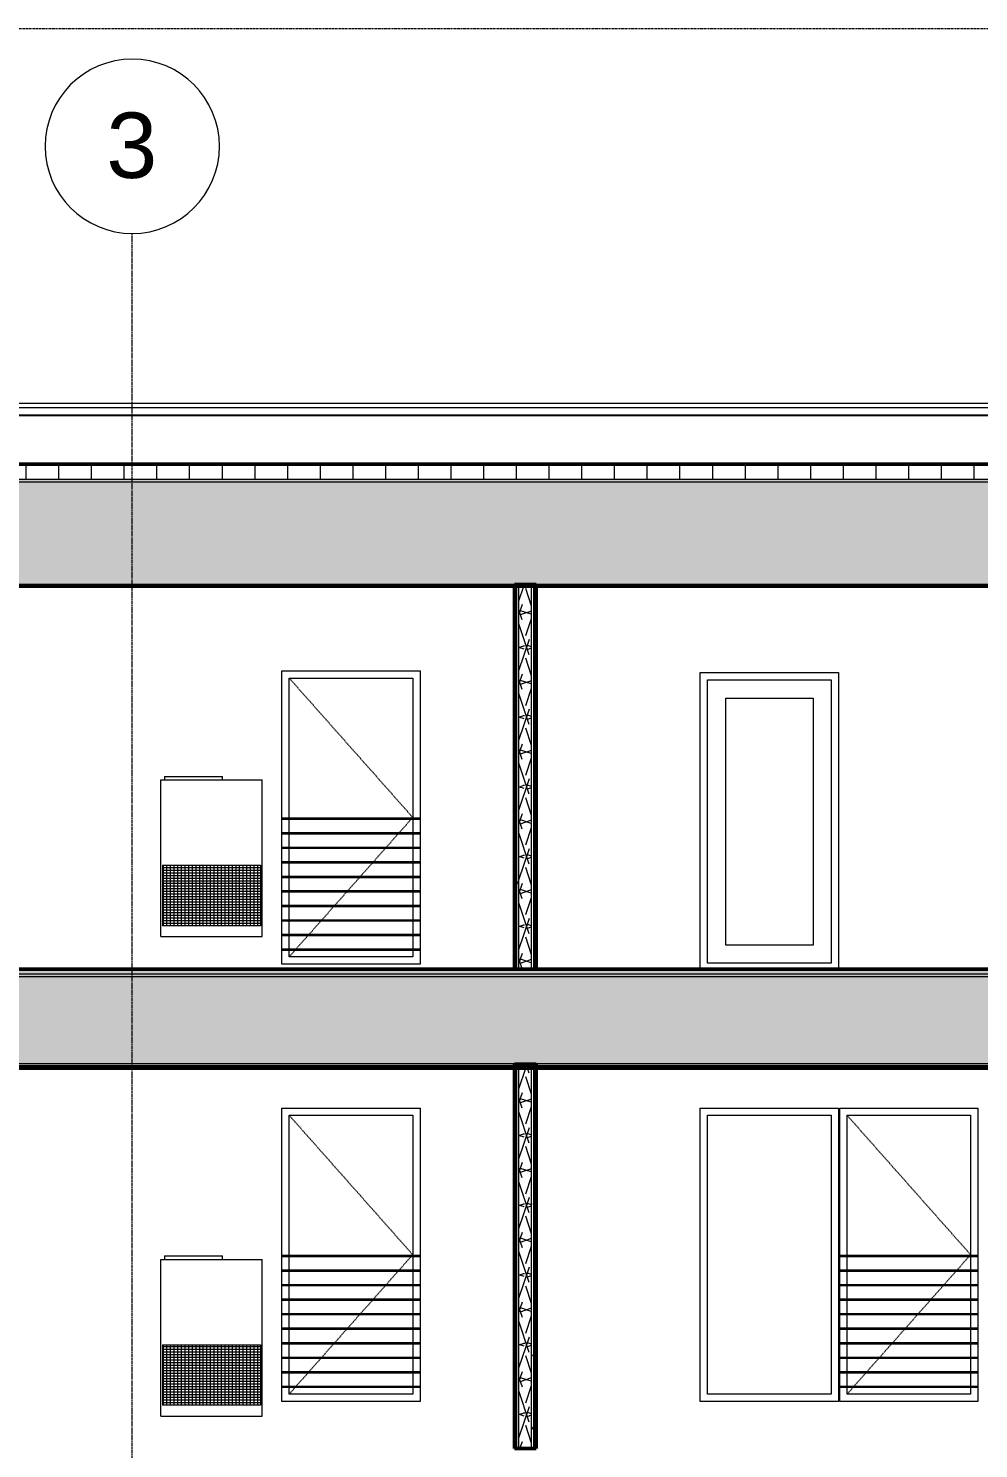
# Model space of a CAD drawing. Header units: inches. Extents: x 9661 to 16493, y -360 to 681.
# Drawn here: x 13758.8 to 14020.4, y 136 to 527 of the extents above; entities that cross this region are included whole.
import ezdxf

# ---------------------------------------------------------------- set-up
doc = ezdxf.new("R2010")
doc.units = ezdxf.units.IN
doc.header["$MEASUREMENT"] = 0
for name, pattern in [('Aligning Line 1_8_', [0.25, 0.125, -0.125]), ('Dash', [0.25, 0.125, -0.125]), ('Grid Line 1_2_', [0.875, 0.5, -0.125, 0.125, -0.125])]:
    doc.linetypes.add(name, pattern=pattern)
for name, color, linetype, lineweight in [('0-4', 90, 'Continuous', 5), ('A-FLOR-4', 8, 'Continuous', 5), ('A-FLOR-5', 251, 'Continuous', 5), ('A-FLOR-9', 192, 'Continuous', 50), ('A-FLOR-LEVL-1', 51, 'Grid Line 1_2_', 9), ('A-FLOR-MCUT', 51, 'Continuous', 13), ('A-FLOR-PATT-2', 8, 'Continuous', 9), ('A-GENM-1', 135, 'Continuous', 9), ('A-GLAZ-1', 55, 'Continuous', 13), ('A-GLAZ-HDLN', 1, 'Dash', 13), ('A-ROOF', 132, 'Continuous', 13), ('A-ROOF-1', 55, 'Continuous', 13), ('A-ROOF-2', 132, 'Continuous', 50), ('A-ROOF-PATT-1', 132, 'Continuous', 9), ('A-WALL-1', 10, 'Continuous', 13), ('A-WALL-2', 55, 'Continuous', 13), ('A-WALL-PATT-1', 7, 'Continuous', 9), ('A-WALL-PATT-2', 53, 'Continuous', 9), ('G-ANNO-SYMB', 111, 'Aligning Line 1_8_', 9), ('I-WALL-2', 250, 'Continuous', 50), ('S-GRID-1', 1, 'Grid Line 1_2_', 9), ('S-GRID-IDEN', 1, 'Continuous', 9)]:
    doc.layers.add(name, color=color, linetype=linetype, lineweight=lineweight)
doc.styles.add('Arial_1', font='arial.ttf', dxfattribs={"height": 18})
pattern_1 = [(0, (3257.106, 59.024), (30.72, 7.68), [1.267, -21.773, 1.267, -21.773, -122.88]), (0, (3257.106, 59.024), (30.72, 7.68), [-46.08, 1.267, -44.813, 1.267, -21.773, -53.76]), (0, (3257.106, 59.024), (30.72, 7.68), [-115.2, 1.267, -14.093, 1.267, -37.133]), (120, (3268.626, 62.864), (-22.01108, 22.7643), [1.267, -21.773, 1.267, -21.773, -122.88]), (120, (3268.626, 62.864), (-22.01108, 22.7643), [-46.08, 1.267, -44.813, 1.267, -21.773, -53.76]), (120, (3268.626, 62.864), (-22.01108, 22.7643), [-115.2, 1.267, -14.093, 1.267, -37.133]), (240, (3272.466, 78.224), (-8.70892, -30.4443), [1.267, -21.773, 1.267, -21.773, -122.88]), (240, (3272.466, 78.224), (-8.70892, -30.4443), [-46.08, 1.267, -44.813, 1.267, -21.773, -53.76]), (240, (3272.466, 78.224), (-8.70892, -30.4443), [-115.2, 1.267, -14.093, 1.267, -37.133])]
pattern_2 = [(161.57, (3257.586, 59.504), (-3.8399538, -1.54e-05), [0, -27.322, 3.034, 0]), (18.43, (3256.626, 59.504), (-3.8399538, 1.54e-05), [0, -27.322, 3.034, 0]), (108.43, (3257.586, 59.504), (1.919622, -9.6005246), [9.106, -21.25]), (71.57, (3256.626, 59.504), (1.919622, 9.6005246), [9.106, -21.25])]
pattern_3 = [(0, (14217.158, 59.024), (30.72, 7.68), [1.267, -21.773, 1.267, -21.773, -122.88]), (0, (14217.158, 59.024), (30.72, 7.68), [-46.08, 1.267, -44.813, 1.267, -21.773, -53.76]), (0, (14217.158, 59.024), (30.72, 7.68), [-115.2, 1.267, -14.093, 1.267, -37.133]), (120, (14228.678, 62.864), (-22.011075, 22.7643), [1.267, -21.773, 1.267, -21.773, -122.88]), (120, (14228.678, 62.864), (-22.011075, 22.7643), [-46.08, 1.267, -44.813, 1.267, -21.773, -53.76]), (120, (14228.678, 62.864), (-22.011075, 22.7643), [-115.2, 1.267, -14.093, 1.267, -37.133]), (240, (14232.518, 78.224), (-8.708925, -30.4443), [1.267, -21.773, 1.267, -21.773, -122.88]), (240, (14232.518, 78.224), (-8.708925, -30.4443), [-46.08, 1.267, -44.813, 1.267, -21.773, -53.76]), (240, (14232.518, 78.224), (-8.708925, -30.4443), [-115.2, 1.267, -14.093, 1.267, -37.133])]
pattern_4 = [(0, (14217.158, 59.024), (0, 4.798), []), (315, (14217.1578, 59.024), (4.798427, 0), [6.786, -6.786]), (45, (14217.1578, 59.024), (4.798427, 0), [6.786, -6.786])]
pattern_5 = [(161.57, (14217.6378, 59.504), (-3.8399538, -1.54e-05), [0, -27.322, 3.034, 0]), (18.43, (14216.6778, 59.504), (-3.8399538, 1.54e-05), [0, -27.322, 3.034, 0]), (108.43, (14217.6378, 59.504), (1.919622, -9.6005246), [9.106, -21.25]), (71.57, (14216.6778, 59.504), (1.919622, 9.6005246), [9.106, -21.25])]

# ---------------------------------------------------------------- blocks, each defined once
blk = doc.blocks.new('CTR - 1st Phase - Common Walls_rvt-2-BUILDING SECTION - NORTH_SOUTH - LOOKING WEST')
at = {"layer": 'A-WALL-PATT-1'}
h = blk.add_hatch(dxfattribs=at)
h.set_pattern_fill('FP_47', color=256, style=0, pattern_type=2)
h.set_pattern_definition(pattern_1)
h.paths.add_polyline_path([(2932.52, 268), (2933.15, 268), (2933.15, 373.37), (2932.52, 373.37), (2932.52, 268.61)], flags=0)
h = blk.add_hatch(dxfattribs=at)
h.set_pattern_fill('FP_47', color=256, style=0, pattern_type=2)
h.set_pattern_definition(pattern_1)
h.paths.add_polyline_path([(2933.77, 268), (2933.77, 373.37), (2933.15, 373.37), (2933.15, 268)], flags=0)
h = blk.add_hatch(dxfattribs=at)
h.set_pattern_fill('FP_47', color=256, style=0, pattern_type=2)
h.set_pattern_definition(pattern_1)
h.paths.add_polyline_path([(2933.15, 136), (2933.15, 240.75), (2932.52, 240.75), (2932.52, 136)], flags=0)
h = blk.add_hatch(dxfattribs=at)
h.set_pattern_fill('FP_47', color=256, style=0, pattern_type=2)
h.set_pattern_definition(pattern_1)
h.paths.add_polyline_path([(2933.77, 136), (2933.77, 240.75), (2933.15, 240.75), (2933.15, 136)], flags=0)
h = blk.add_hatch(dxfattribs=at)
h.set_pattern_fill('FP_47', color=256, style=0, pattern_type=2)
h.set_pattern_definition(pattern_1)
h.paths.add_polyline_path([(2937.9, 136), (2937.9, 240.75), (2937.27, 240.75), (2937.27, 136)], flags=0)
h = blk.add_hatch(dxfattribs=at)
h.set_pattern_fill('FP_47', color=256, style=0, pattern_type=2)
h.set_pattern_definition(pattern_1)
h.paths.add_polyline_path([(2938.52, 136), (2938.52, 240.75), (2937.9, 240.75), (2937.9, 136)], flags=0)
at = {"layer": 'A-WALL-PATT-2'}
h = blk.add_hatch(dxfattribs=at)
h.set_pattern_fill('FP_50', color=256, style=0, pattern_type=2)
h.set_pattern_definition(pattern_2)
h.paths.add_polyline_path([(2937.27, 268), (2937.27, 373.37), (2933.77, 373.37), (2933.77, 268)], flags=0)
h = blk.add_hatch(dxfattribs=at)
h.set_pattern_fill('FP_50', color=256, style=0, pattern_type=2)
h.set_pattern_definition(pattern_2)
h.paths.add_polyline_path([(2937.27, 136), (2937.27, 240.75), (2933.77, 240.75), (2933.77, 136)], flags=0)
at = {"layer": 'A-WALL-1'}
for p, q in [((2933.15, 268), (2933.15, 373.87)), ((2933.77, 268), (2933.77, 373.87)), ((2937.27, 268), (2937.27, 373.87)), ((2937.9, 268), (2937.9, 373.87)), ((2933.15, 136), (2933.15, 241.87)), ((2933.77, 136), (2933.77, 241.87)), ((2937.27, 136), (2937.27, 241.87)), ((2937.9, 136), (2937.9, 241.87))]:
    blk.add_line(p, q, dxfattribs=at)
at = {"layer": 'I-WALL-2'}
for p, q in [((2932.52, 373.87), (2932.52, 268)), ((2938.52, 373.87), (2932.52, 373.87)), ((2938.52, 268), (2938.52, 373.87)), ((2932.52, 268), (2938.52, 268)), ((2932.52, 241.87), (2932.52, 136)), ((2938.52, 241.87), (2932.52, 241.87)), ((2938.52, 136), (2938.52, 241.87)), ((2932.52, 136), (2938.52, 136))]:
    blk.add_line(p, q, dxfattribs=at)
blk = doc.blocks.new('Basic Wall _ EXT - FIBER CEMENT - SMALL - ___-2145937-BUILDING SECTION - NORTH_SOUTH - LOOKING WEST')
at = {"layer": 'A-WALL-2'}
for p, q in [((3867.29, 423.66), (2061.36, 423.66)), ((2076.8, 422.6), (3851.85, 422.6)), ((2077.21, 420.42), (3851.44, 420.42)), ((2077.53, 420.57), (3851.11, 420.57))]:
    blk.add_line(p, q, dxfattribs=at)
blk = doc.blocks.new('_THE_ WINDOW _ DOOR - Window - 3rd Floor-2480477-BUILDING SECTION - NORTH_SOUTH - LOOKING WEST')
at = {"layer": 'A-GLAZ-1'}
for p, q in [((2409.71, 348.12), (2443.74, 348.12)), ((2409.71, 309.5), (2409.71, 348.12)), ((2443.74, 348.12), (2443.74, 309.5)), ((2445.74, 309.5), (2407.71, 309.5)), ((2407.71, 309.25), (2445.74, 309.25)), ((2409.71, 305.5), (2409.71, 309.24)), ((2443.74, 309.24), (2443.74, 305.5)), ((2445.74, 305.5), (2407.71, 305.5)), ((2407.71, 305.25), (2445.74, 305.25)), ((2409.71, 301.5), (2409.71, 305.25)), ((2443.74, 305.25), (2443.74, 301.5)), ((2445.74, 301.5), (2407.71, 301.5)), ((2407.71, 301.25), (2445.74, 301.25)), ((2409.71, 297.5), (2409.71, 301.25)), ((2443.74, 301.25), (2443.74, 297.5)), ((2445.74, 297.5), (2407.71, 297.5)), ((2407.71, 297.25), (2445.74, 297.25)), ((2409.71, 293.5), (2409.71, 297.25)), ((2443.74, 297.25), (2443.74, 293.5)), ((2445.74, 293.5), (2407.71, 293.5)), ((2407.71, 293.25), (2445.74, 293.25)), ((2409.71, 289.5), (2409.71, 293.25)), ((2443.74, 293.25), (2443.74, 289.5)), ((2445.74, 289.5), (2407.71, 289.5)), ((2407.71, 289.25), (2445.74, 289.25)), ((2445.74, 285.5), (2407.71, 285.5)), ((2409.71, 285.5), (2409.71, 289.25)), ((2443.74, 289.25), (2443.74, 285.5)), ((2407.71, 285.25), (2445.74, 285.25)), ((2445.74, 281.5), (2407.71, 281.5)), ((2409.71, 281.5), (2409.71, 285.25)), ((2443.74, 285.25), (2443.74, 281.5)), ((2407.71, 281.25), (2445.74, 281.25)), ((2409.71, 277.5), (2409.71, 281.25)), ((2443.74, 281.25), (2443.74, 277.5)), ((2445.74, 277.5), (2407.71, 277.5)), ((2407.71, 277.25), (2445.74, 277.25)), ((2409.71, 273.5), (2409.71, 277.25)), ((2443.74, 277.25), (2443.74, 273.5)), ((2445.74, 273.5), (2407.71, 273.5)), ((2407.71, 273.25), (2445.74, 273.25)), ((2409.71, 271.37), (2409.71, 273.25)), ((2443.74, 271.37), (2409.71, 271.37)), ((2443.74, 273.25), (2443.74, 271.37))]:
    blk.add_line(p, q, dxfattribs=at)
at = {"layer": 'A-GLAZ-HDLN'}
for p, q in [((2443.74, 309.75), (2409.71, 348.12)), ((2409.71, 271.37), (2443.74, 309.75))]:
    blk.add_line(p, q, dxfattribs=at)
blk = doc.blocks.new('_THE_ WINDOW _ DOOR - Window - 2nd Floor-2480478-BUILDING SECTION - NORTH_SOUTH - LOOKING WEST')
at = {"layer": 'A-GLAZ-1'}
for p, q in [((2409.34, 227.75), (2443.36, 227.75)), ((2409.34, 189.12), (2409.34, 227.75)), ((2443.36, 227.75), (2443.36, 189.12)), ((2445.36, 189.12), (2407.34, 189.12)), ((2407.34, 188.87), (2445.36, 188.87)), ((2409.34, 185.12), (2409.34, 188.88)), ((2443.36, 188.88), (2443.36, 185.12)), ((2445.36, 185.12), (2407.34, 185.12)), ((2407.34, 184.87), (2445.36, 184.87)), ((2409.34, 181.12), (2409.34, 184.88)), ((2443.36, 184.88), (2443.36, 181.12)), ((2445.36, 181.12), (2407.34, 181.12)), ((2407.34, 180.87), (2445.36, 180.87)), ((2409.34, 177.12), (2409.34, 180.88)), ((2443.36, 180.88), (2443.36, 177.12)), ((2445.36, 177.12), (2407.34, 177.12)), ((2407.34, 176.87), (2445.36, 176.87)), ((2409.34, 173.12), (2409.34, 176.88)), ((2443.36, 176.88), (2443.36, 173.12)), ((2445.36, 173.12), (2407.34, 173.12)), ((2407.34, 172.87), (2445.36, 172.87)), ((2409.34, 169.12), (2409.34, 172.88)), ((2443.36, 172.88), (2443.36, 169.12)), ((2445.36, 169.12), (2407.34, 169.12)), ((2407.34, 168.87), (2445.36, 168.87)), ((2409.34, 165.12), (2409.34, 168.88)), ((2443.36, 168.88), (2443.36, 165.12)), ((2445.36, 165.12), (2407.34, 165.12)), ((2407.34, 164.87), (2445.36, 164.87)), ((2409.34, 161.12), (2409.34, 164.88)), ((2443.36, 164.88), (2443.36, 161.12)), ((2445.36, 161.12), (2407.34, 161.12)), ((2407.34, 160.87), (2445.36, 160.87)), ((2409.34, 157.12), (2409.34, 160.88)), ((2443.36, 160.88), (2443.36, 157.12)), ((2445.36, 157.12), (2407.34, 157.12)), ((2407.34, 156.87), (2445.36, 156.87)), ((2409.34, 153.12), (2409.34, 156.88)), ((2443.36, 156.88), (2443.36, 153.12)), ((2445.36, 153.12), (2407.34, 153.12)), ((2407.34, 152.87), (2445.36, 152.87)), ((2409.34, 151), (2409.34, 152.88)), ((2443.36, 152.88), (2443.36, 151)), ((2443.36, 151), (2409.34, 151))]:
    blk.add_line(p, q, dxfattribs=at)
at = {"layer": 'A-GLAZ-HDLN'}
for p, q in [((2443.36, 189.37), (2409.34, 227.75)), ((2409.34, 151), (2443.36, 189.37))]:
    blk.add_line(p, q, dxfattribs=at)
blk = doc.blocks.new('_THE_ WINDOW _ DOOR - Window - 2nd Floor - Fixed-2480481-BUILDING SECTION - NORTH_SOUTH - LOOKING WEST')
at = {"layer": 'A-GLAZ-1'}
for p, q in [((2678.51, 227.75), (2712.54, 227.75)), ((2678.51, 151), (2678.51, 227.75)), ((2712.54, 227.75), (2712.54, 151)), ((2712.54, 151), (2678.51, 151))]:
    blk.add_line(p, q, dxfattribs=at)
blk = doc.blocks.new('_THE_ WINDOW _ DOOR - Door - 3rd floors-2480483-BUILDING SECTION - NORTH_SOUTH - LOOKING WEST')
at = {"layer": 'A-GLAZ-1'}
for p, q in [((2985.71, 347.62), (3019.74, 347.62)), ((2985.71, 269.62), (2985.71, 347.62)), ((3019.74, 347.62), (3019.74, 269.62)), ((2990.71, 274.62), (2990.71, 342.62)), ((2990.71, 342.62), (3014.74, 342.62)), ((3014.74, 342.62), (3014.74, 274.62)), ((3014.74, 274.62), (2990.71, 274.62)), ((3019.74, 269.62), (2985.71, 269.62))]:
    blk.add_line(p, q, dxfattribs=at)
blk = doc.blocks.new('V-Series_EWC4_SPVU_RFA_2015 - 2ND AND 3RD FLOOR-2226480-BUILDING SECTION - NORTH_SOUTH - LOOKING WEST')
at = {"layer": 'A-GENM-1'}
h = blk.add_hatch(dxfattribs=at)
h.set_pattern_fill('FP_73', color=256, style=0, pattern_type=2)
h.set_pattern_definition([(0, (3501.924, 155.269), (0, 0.733), []), (90, (3501.924, 155.269), (-1, 6e-17), [])])
h.paths.add_polyline_path([(3515.42, 147.94), (3515.42, 164.6), (3488.42, 164.6), (3488.42, 147.94)], flags=0)
for p, q in [((3487.99, 187.56), (3487.99, 188.06)), ((3487.99, 188.06), (3515.86, 188.06)), ((3488.99, 189.06), (3504.99, 189.06)), ((3488.99, 189.06), (3488.99, 188.06)), ((3504.99, 188.06), (3504.99, 189.06)), ((3515.86, 187.56), (3515.86, 188.06)), ((3487.99, 144.94), (3487.99, 187.56)), ((3515.86, 144.94), (3515.86, 187.56)), ((3488.42, 164.6), (3488.42, 147.94)), ((3488.42, 164.6), (3515.42, 164.6)), ((3515.42, 164.6), (3515.42, 147.94)), ((3487.99, 144.94), (3515.86, 144.94)), ((3515.42, 147.94), (3488.42, 147.94))]:
    blk.add_line(p, q, dxfattribs=at)
blk = doc.blocks.new('Grid - Grid Head - Circle-50561-BUILDING SECTION - NORTH_SOUTH - LOOKING WEST')
at = {"layer": 'S-GRID-IDEN'}
for start, end in [(360, 180), (180, 360)]:
    blk.add_arc((3481.32, 494.5), 24, start, end, dxfattribs=at)

msp = doc.modelspace()

# ---------------------------------------------------------------- hatches: boundary and pattern name
at = {"layer": 'A-FLOR-4'}
h = msp.add_hatch(color=256, dxfattribs=at)
h.paths.add_polyline_path([(13981.788, 267.625), (14818.0255, 267.625), (14818.0255, 267.875), (13600.3755, 267.875), (13600.3755, 267.625), (13758.387, 267.625), (13959.489, 267.625)], flags=0)
h.paths.add_polyline_path([(13480.3755, 267.625), (13480.3755, 267.875), (13406.4585, 267.875), (13036.2255, 267.875), (13036.2255, 267.625), (13480.3119, 267.625)], flags=0)
at = {"layer": 'A-FLOR-5'}
h = msp.add_hatch(color=256, dxfattribs=at)
h.paths.add_polyline_path([(14811.9005, 241.375), (14811.9005, 241.875), (13600.3755, 241.875), (13600.3755, 241.375), (14797.414, 241.375)], flags=0)
h.paths.add_polyline_path([(13037.7715, 241.375), (13476.6255, 241.375), (13476.6255, 241.875), (13036.8505, 241.875), (13036.8505, 241.375)], flags=0)
h.paths.add_polyline_path([(13480.3755, 241.375), (13480.3755, 241.875), (13480.1255, 241.8747), (13480.1255, 241.375), (13480.2755, 241.375)], flags=0)
at = {"layer": 'A-FLOR-PATT-2'}
h = msp.add_hatch(dxfattribs=at)
h.set_pattern_fill('FP_49', color=256, style=0, pattern_type=2)
h.set_pattern_definition(pattern_4)
h.paths.add_polyline_path([(13921.4094, 265.875), (14818.0255, 265.875), (14818.0255, 266.625), (13600.3755, 266.625), (13600.3755, 265.875), (13670.1127, 265.875), (13892.455, 265.875)], flags=0)
h.paths.add_polyline_path([(13033.288, 265.875), (13480.3755, 265.875), (13480.3755, 266.625), (13030.7255, 266.625), (13030.7255, 265.875)], flags=0)
h = msp.add_hatch(dxfattribs=at)
h.set_pattern_fill('FP_50', color=256, style=0, pattern_type=2)
h.set_pattern_definition(pattern_5)
h.paths.add_polyline_path([(13959.489, 241.875), (14818.0255, 241.875), (14818.0255, 265.875), (13600.3755, 265.875), (13600.3755, 241.875), (13892.455, 241.875)], flags=0)
h.paths.add_polyline_path([(13033.288, 241.875), (13480.3755, 241.875), (13480.3755, 265.875), (13030.7255, 265.875), (13030.7255, 241.875)], flags=0)
h = msp.add_hatch(dxfattribs=at)
h.set_pattern_fill('FP_48', color=256, style=0, pattern_type=2)
h.set_pattern_definition([(0, (14217.1578, 59.024), (15.36, 3.84), [1.267, -10.253, 1.267, -10.253, -61.44]), (0, (14217.1578, 59.024), (15.36, 3.84), [-23.04, 1.267, -21.773, 1.267, -10.253, -26.88]), (0, (14217.1578, 59.024), (15.36, 3.84), [-57.6, 1.267, -6.413, 1.267, -17.933]), (120, (14222.9178, 60.944), (-11.005538, 11.38215), [1.267, -10.253, 1.267, -10.253, -61.44]), (120, (14222.9178, 60.944), (-11.005538, 11.38215), [-23.04, 1.267, -21.773, 1.267, -10.253, -26.88]), (120, (14222.9178, 60.944), (-11.005538, 11.38215), [-57.6, 1.267, -6.413, 1.267, -17.933]), (240, (14224.8378, 68.624), (-4.354462, -15.22215), [1.267, -10.253, 1.267, -10.253, -61.44]), (240, (14224.8378, 68.624), (-4.354462, -15.22215), [-23.04, 1.267, -21.773, 1.267, -10.253, -26.88]), (240, (14224.8378, 68.624), (-4.354462, -15.22215), [-57.6, 1.267, -6.413, 1.267, -17.933])])
h.paths.add_polyline_path([(13930.9895, 266.625), (14818.0255, 266.625), (14818.0255, 267.625), (13600.3755, 267.625), (13600.3755, 266.625), (13758.387, 266.625), (13892.455, 266.625)], flags=0)
h.paths.add_polyline_path([(13036.2255, 266.625), (13480.3755, 266.625), (13480.3755, 267.625), (13036.2255, 267.625)], flags=0)
h = msp.add_hatch(dxfattribs=at)
h.set_pattern_fill('FP_47', color=256, style=0, pattern_type=2)
h.set_pattern_definition(pattern_3)
h.paths.add_polyline_path([(13480.3755, 240.75), (13480.3755, 241.375), (13480.1255, 241.3746), (13480.1255, 240.75), (13480.2755, 240.75)], flags=0)
h.paths.add_polyline_path([(14797.414, 240.75), (14811.9005, 240.75), (14811.9005, 241.375), (13600.3755, 241.375), (13600.3755, 240.75), (14763.897, 240.75)], flags=0)
h.paths.add_polyline_path([(13037.7715, 240.75), (13476.6255, 240.75), (13476.6255, 241.375), (13036.8505, 241.375), (13036.8505, 240.75)], flags=0)
at = {"layer": 'A-ROOF-1'}
msp.add_hatch(color=256, dxfattribs=at).paths.add_polyline_path([(13858.938, 406.7674), (14811.9005, 406.7674), (14811.9005, 407.0174), (13036.8505, 407.0174), (13036.8519, 406.7674), (13825.421, 406.7674)], flags=0)
at = {"layer": 'A-ROOF-PATT-1'}
h = msp.add_hatch(dxfattribs=at)
h.set_pattern_fill('FP_56', color=256, style=0, pattern_type=2)
h.set_pattern_definition([(0, (14217.158, 59.024), (0, 9), []), (90, (14217.158, 59.024), (-9, 6e-16), [])])
h.paths.add_polyline_path([(13892.455, 402.7665), (14812.5255, 402.7665), (14812.5255, 406.7674), (13036.2255, 406.7674), (13036.2255, 402.7665), (13858.938, 402.7665)], flags=0)
h = msp.add_hatch(dxfattribs=at)
h.set_pattern_fill('FP_49', color=256, style=0, pattern_type=2)
h.set_pattern_definition(pattern_4)
h.paths.add_polyline_path([(13892.455, 402.0164), (14812.5255, 402.0164), (14812.5255, 402.7665), (13036.2255, 402.7665), (13036.2255, 402.0164), (13858.938, 402.0164)], flags=0)
h = msp.add_hatch(dxfattribs=at)
h.set_pattern_fill('FP_50', color=256, style=0, pattern_type=2)
h.set_pattern_definition(pattern_5)
h.paths.add_polyline_path([(13925.972, 374), (14812.5255, 374), (14812.5255, 402.0164), (13036.2255, 402.0164), (13036.2255, 374), (13892.455, 374)], flags=0)
h = msp.add_hatch(dxfattribs=at)
h.set_pattern_fill('FP_47', color=256, style=0, pattern_type=2)
h.set_pattern_definition(pattern_3)
h.paths.add_polyline_path([(14797.414, 373.375), (14811.9005, 373.375), (14811.9005, 374), (13600.3755, 374), (13600.3755, 373.375), (14763.897, 373.375)], flags=0)
h.paths.add_polyline_path([(13036.8505, 373.375), (13480.3755, 373.375), (13480.3755, 374), (13036.8505, 374), (13036.8505, 373.3909)], flags=0)
h.paths.add_polyline_path([(13489.524, 373.375), (13537.6255, 373.375), (13537.6255, 374), (13488.3755, 374), (13488.3755, 373.375)], flags=0)
h.paths.add_polyline_path([(13543.1255, 373.375), (13592.3755, 373.375), (13592.3755, 374), (13543.1255, 374)], flags=0)

# ---------------------------------------------------------------- linework, layer by layer
at = {"layer": 'A-FLOR-9'}
for p, q in [((14818.0255, 268), (13600.3755, 268)), ((13600.3755, 240.75), (14811.9005, 240.75))]:
    msp.add_line(p, q, dxfattribs=at)
at = {"layer": 'A-FLOR-LEVL-1'}
msp.add_line((12791.0002, 268), (15128.0162, 268), dxfattribs=at)
at = {"layer": 'A-FLOR-MCUT'}
for p, q in [((14818.0255, 267.875), (13600.3755, 267.875)), ((14818.0255, 267.625), (13600.3755, 267.625)), ((14818.0255, 266.625), (13600.3755, 266.625)), ((14880.4944, 265.875), (13600.3755, 265.875)), ((14811.9005, 241.875), (13600.3755, 241.875)), ((14811.9005, 241.375), (13600.3755, 241.375))]:
    msp.add_line(p, q, dxfattribs=at)
at = {"layer": 'A-ROOF'}
for p, q in [((14812.5255, 406.7674), (13036.2255, 406.7674)), ((14812.5255, 402.7665), (13036.2255, 402.7665)), ((14812.5255, 402.0164), (13036.2255, 402.0164)), ((13036.2255, 374), (14812.5255, 374))]:
    msp.add_line(p, q, dxfattribs=at)
at = {"layer": 'A-ROOF-2'}
for p, q in [((14811.9005, 407.0174), (13036.8505, 407.0174)), ((13036.8505, 373.375), (14811.9005, 373.375))]:
    msp.add_line(p, q, dxfattribs=at)
at = {"layer": 'A-WALL-2'}
for p, q in [((13828.563, 269.375), (13828.563, 350.125)), ((13828.563, 350.125), (13866.588, 350.125)), ((13866.588, 350.125), (13866.588, 269.375)), ((13943.763, 268), (13943.763, 349.625)), ((13943.763, 349.625), (13981.788, 349.625)), ((13981.788, 349.625), (13981.788, 268)), ((13866.588, 269.375), (13828.563, 269.375)), ((13828.563, 149), (13828.563, 229.75)), ((13828.563, 229.75), (13866.588, 229.75)), ((13866.588, 229.75), (13866.588, 149)), ((13943.763, 149), (13943.763, 229.75)), ((13943.763, 229.75), (13981.788, 229.75)), ((13981.788, 229.75), (13981.788, 149)), ((13982.163, 149), (13982.163, 229.75)), ((13982.163, 229.75), (14020.188, 229.75)), ((14020.188, 229.75), (14020.188, 149)), ((13866.588, 149), (13828.563, 149)), ((13981.788, 149), (13943.763, 149)), ((14020.188, 149), (13982.163, 149))]:
    msp.add_line(p, q, dxfattribs=at)
at = {"layer": 'G-ANNO-SYMB'}
msp.add_line((12886.945, 526.9531), (15032.033, 526.9531), dxfattribs=at)
at = {"layer": 'S-GRID-1'}
msp.add_line((13787.3755, -159.8356), (13787.3755, 470.5), dxfattribs=at)

# ---------------------------------------------------------------- block references
at = {"layer": '0-4'}
msp.add_blockref('CTR - 1st Phase - Common Walls_rvt-2-BUILDING SECTION - NORTH_SOUTH - LOOKING WEST', (10960.0518, 0), dxfattribs=at)
at = {"layer": 'A-GENM-1'}
for p in [(10307.2518, 132), (10307.2518, 0)]:
    msp.add_blockref('V-Series_EWC4_SPVU_RFA_2015 - 2ND AND 3RD FLOOR-2226480-BUILDING SECTION - NORTH_SOUTH - LOOKING WEST', p, dxfattribs=at)
at = {"layer": 'A-GLAZ-1'}
for name, p in [('_THE_ WINDOW _ DOOR - Window - 3rd Floor-2480477-BUILDING SECTION - NORTH_SOUTH - LOOKING WEST', (11420.8518, 0)), ('_THE_ WINDOW _ DOOR - Door - 3rd floors-2480483-BUILDING SECTION - NORTH_SOUTH - LOOKING WEST', (10960.0518, 0)), ('_THE_ WINDOW _ DOOR - Window - 2nd Floor-2480478-BUILDING SECTION - NORTH_SOUTH - LOOKING WEST', (11421.2268, 0)), ('_THE_ WINDOW _ DOOR - Window - 2nd Floor - Fixed-2480481-BUILDING SECTION - NORTH_SOUTH - LOOKING WEST', (11267.2518, 0)), ('_THE_ WINDOW _ DOOR - Window - 2nd Floor-2480478-BUILDING SECTION - NORTH_SOUTH - LOOKING WEST', (11574.8268, 0))]:
    msp.add_blockref(name, p, dxfattribs=at)
at = {"layer": 'A-WALL-2'}
msp.add_blockref('Basic Wall _ EXT - FIBER CEMENT - SMALL - ___-2145937-BUILDING SECTION - NORTH_SOUTH - LOOKING WEST', (10960.0518, 0), dxfattribs=at)
at = {"layer": 'S-GRID-IDEN'}
msp.add_blockref('Grid - Grid Head - Circle-50561-BUILDING SECTION - NORTH_SOUTH - LOOKING WEST', (10306.0518, 0), dxfattribs=at)

# ---------------------------------------------------------------- texts
at = {"layer": 'S-GRID-IDEN', "insert": (13780.2465, 503.7879), "char_height": 18, "width": 16.968, "attachment_point": 1, "style": 'Arial_1'}
msp.add_mtext('3', dxfattribs=at)

doc.saveas('drawing.dxf')
